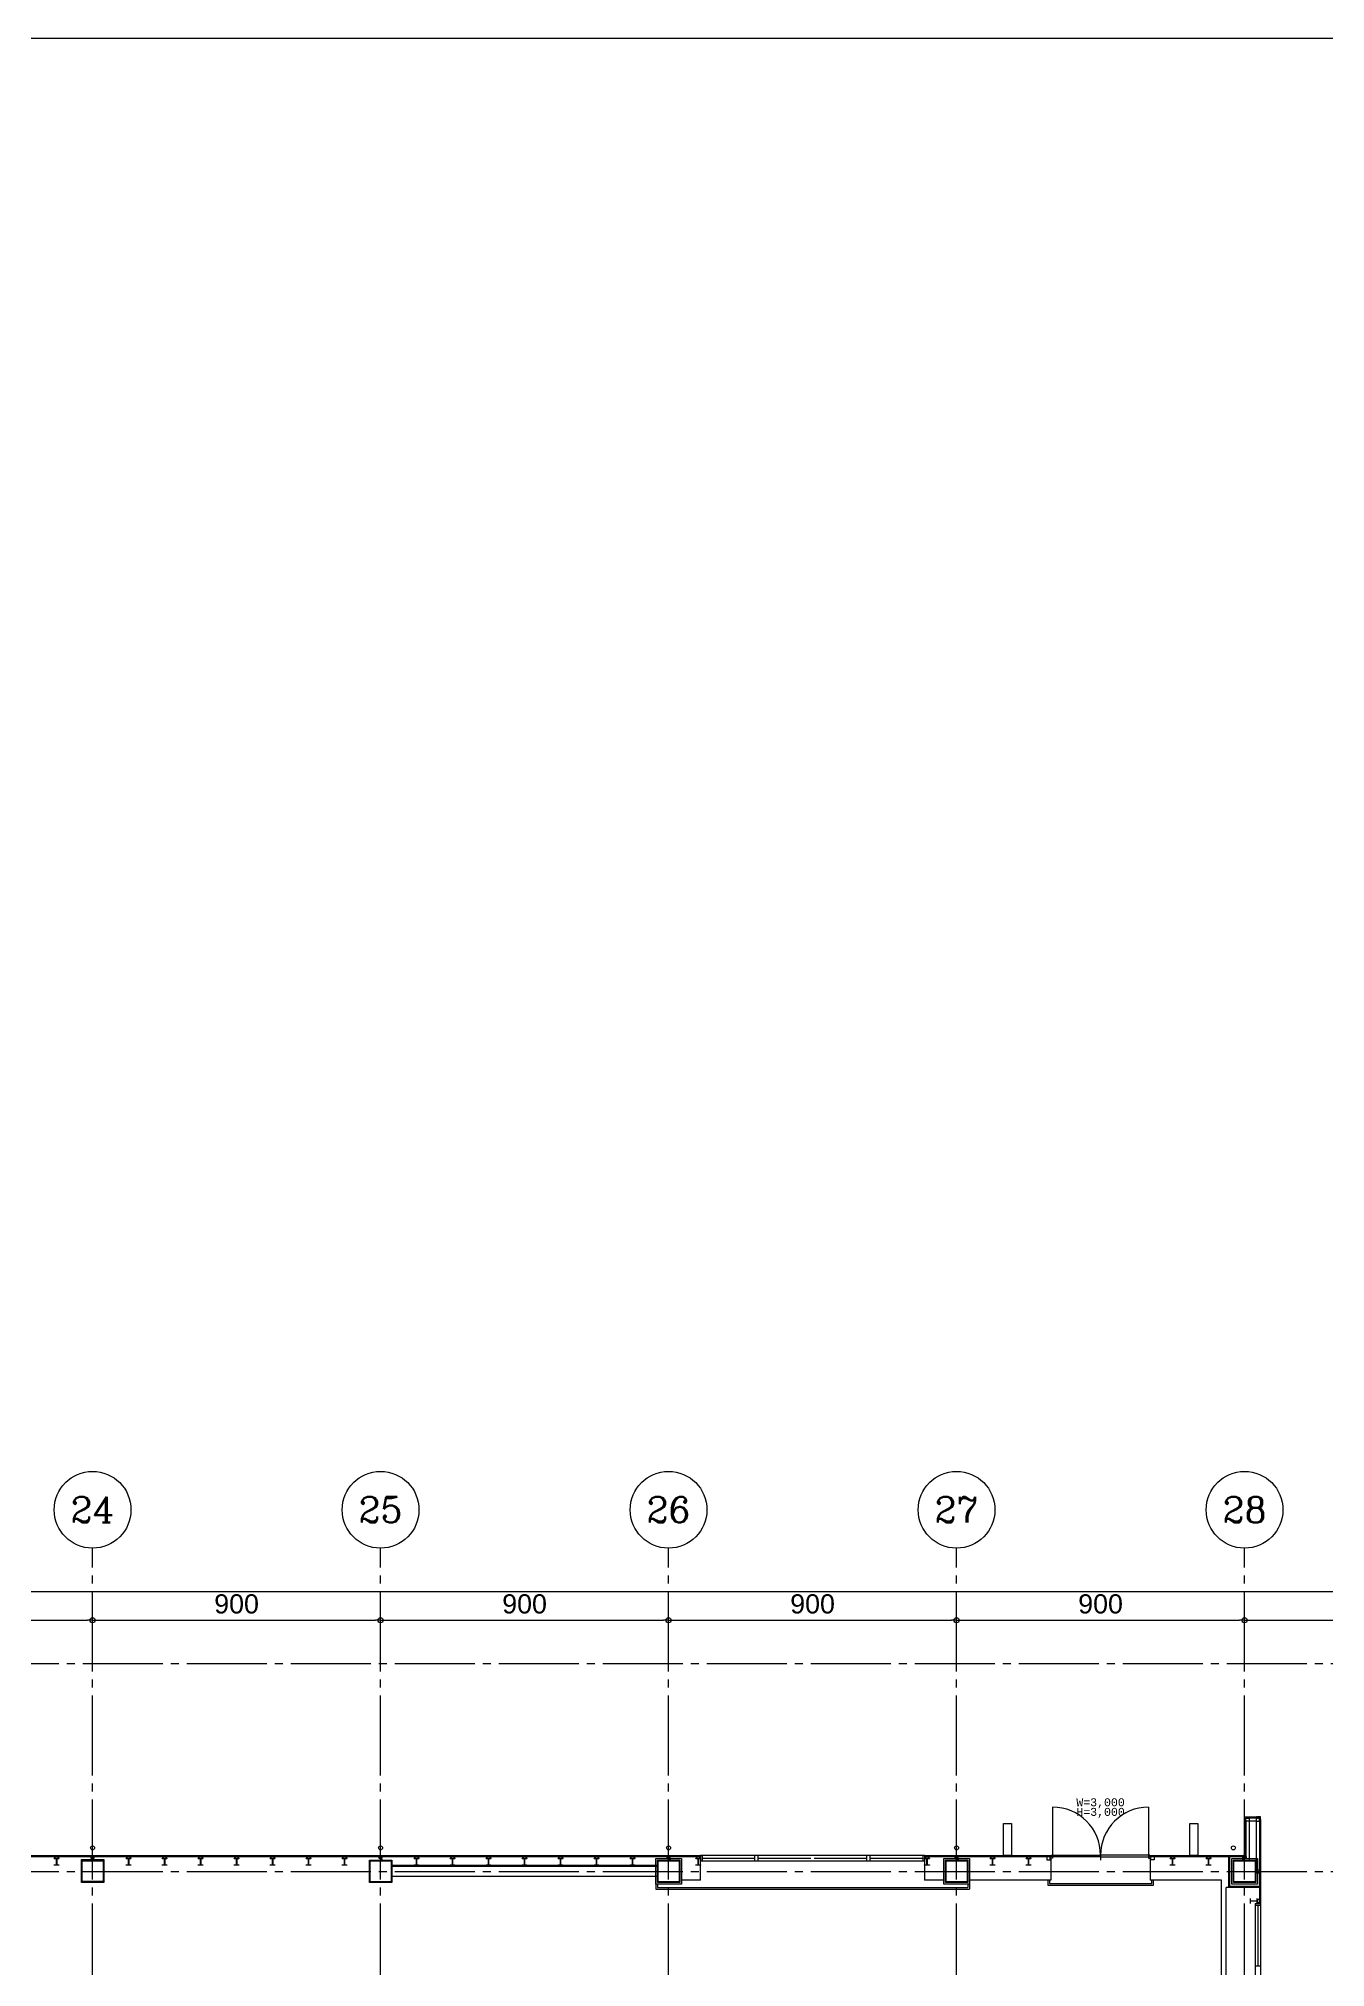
# Model space of a CAD drawing. Header units: millimetres. Extents: x -48783 to 30095, y 6477 to 24477.
# Drawn here: x 20531 to 24553, y 18450 to 24477 of the extents above; entities that cross this region are included whole.
import ezdxf
from ezdxf.enums import TextEntityAlignment as Align

# ---------------------------------------------------------------- set-up
doc = ezdxf.new("R2010")
doc.units = ezdxf.units.MM
doc.header["$LTSCALE"] = 100
doc.linetypes.add('X-N-FAB-L20$0$COL-CEN-LIN', pattern=[3.25, 2.5, -0.25, 0.25, -0.25])
for name, color, linetype in [('0-XREF', 7, 'Continuous'), ('X-N-FAB-L20$0$0-MC', 8, 'Continuous'), ('X-N-FAB-L20$0$0-NC', 8, 'Continuous'), ('X-N-FAB-L20$0$08', 8, 'Continuous'), ('X-N-FAB-L20$0$200K新增範圍', 8, 'Continuous'), ('X-N-FAB-L20$0$BLOCK', 8, 'Continuous'), ('X-N-FAB-L20$0$CCL', 8, 'X-N-FAB-L20$0$COL-CEN-LIN'), ('X-N-FAB-L20$0$COL-S', 8, 'Continuous')]:
    doc.layers.add(name, color=color, linetype=linetype)
doc.layers.add('X-N-FAB-L20$0$A-BLOCK', color=8, linetype='Continuous', plot=False)
doc.layers.add('X-N-FAB-L20$0$DIM', color=8, linetype='Continuous', plot=False)
doc.styles.add('X-N-FAB-L20$0$ATS', font='monotxt', dxfattribs={"bigfont": 'BIGFONT'})
doc.styles.add('X-N-FAB-L20$0$COL-NUM', font='romanc')
doc.styles.add('X-N-FAB-L20$0$DimStyUse', font='romans.shx', dxfattribs={"width": 0.7})
doc.styles.add('X-N-FAB-L20$0$Gen-Text', font='arial.ttf', dxfattribs={"height": 2.5})
doc.dimstyles.new('X-N-FAB-L20$0$CIRL', dxfattribs={"dimtxt": 30, "dimasz": 8, "dimexe": 8, "dimexo": 0, "dimgap": 5, "dimtad": 1, "dimdsep": 46, "dimtxsty": 'X-N-FAB-L20$0$DimStyUse', "dimblk": 'X-N-FAB-L20$0$_Origin', "dimcen": 10, "dimdle": 8, "dimclrt": 2, "dimazin": 0, "dimtfac": 1, "dimtix": 1, "dimtmove": 2, "dimatfit": 3, "dimfxl": 10, "dimtolj": 1, "dimarcsym": 0})

# ---------------------------------------------------------------- blocks, each defined once
blk = doc.blocks.new('X-N-FAB-L20$0$_Origin')
at = {"color": 0, "linetype": 'ByBlock', "lineweight": -2}
blk.add_line((0, 0), (-1, 0), dxfattribs=at)
blk.add_circle((0, 0), 0.5, dxfattribs=at)
blk = doc.blocks.new('*D133')
at = {"layer": 'DefPoints', "color": 0, "transparency": 16777216}
for p in [(27970, 9025), (1020, 8935), (27970, 8935)]:
    blk.add_point(p, dxfattribs=at)
at = {"layer": 'X-N-FAB-L20$0$DIM', "color": 0, "lineweight": -2, "transparency": 16777216}
for p, q in [((1020, 8935), (1020, 9045)), ((27970, 8935), (27970, 9045)), ((1036, 9025), (27954, 9025))]:
    blk.add_line(p, q, dxfattribs=at)
at = {"layer": 'X-N-FAB-L20$0$DIM', "color": 0, "lineweight": -2, "transparency": 16777216, "xscale": 16, "yscale": 16, "zscale": 16, "rotation": 180}
blk.add_blockref('X-N-FAB-L20$0$_Origin', (1020, 9025), dxfattribs=at)
at = {"layer": 'X-N-FAB-L20$0$DIM', "color": 0, "lineweight": -2, "transparency": 16777216, "xscale": 16, "yscale": 16, "zscale": 16}
blk.add_blockref('X-N-FAB-L20$0$_Origin', (27970, 9025), dxfattribs=at)
at = {"layer": 'X-N-FAB-L20$0$DIM', "color": 2, "transparency": 16777216, "insert": (14495, 9075.6), "char_height": 2.5, "attachment_point": 5, "style": 'X-N-FAB-L20$0$Gen-Text'}
blk.add_mtext('\\A1;{\\H24x;26950}', dxfattribs=at)
blk = doc.blocks.new('*D110')
at = {"layer": 'DefPoints', "color": 0, "transparency": 16777216}
for p in [(21720, 8935), (20820, 8845), (21720, 8845)]:
    blk.add_point(p, dxfattribs=at)
at = {"layer": 'X-N-FAB-L20$0$DIM', "color": 0, "lineweight": -2, "transparency": 16777216}
for p, q in [((20820, 8845), (20820, 8955)), ((20836, 8935), (21704, 8935)), ((21720, 8845), (21720, 8955))]:
    blk.add_line(p, q, dxfattribs=at)
at = {"layer": 'X-N-FAB-L20$0$DIM', "color": 0, "lineweight": -2, "transparency": 16777216, "xscale": 16, "yscale": 16, "zscale": 16, "rotation": 180}
blk.add_blockref('X-N-FAB-L20$0$_Origin', (20820, 8935), dxfattribs=at)
at = {"layer": 'X-N-FAB-L20$0$DIM', "color": 0, "lineweight": -2, "transparency": 16777216, "xscale": 16, "yscale": 16, "zscale": 16}
blk.add_blockref('X-N-FAB-L20$0$_Origin', (21720, 8935), dxfattribs=at)
at = {"layer": 'X-N-FAB-L20$0$DIM', "color": 2, "transparency": 16777216, "insert": (21270, 8985.6), "char_height": 2.5, "attachment_point": 5, "style": 'X-N-FAB-L20$0$Gen-Text'}
blk.add_mtext('\\A1;{\\H24x;900}', dxfattribs=at)
blk = doc.blocks.new('X-N-FAB-L20$0$cn-y')
at = {"layer": 'X-N-FAB-L20$0$0-MC'}
blk.add_circle((-50, 0), 50, dxfattribs=at)
at = {"layer": 'X-N-FAB-L20$0$0-NC', "style": 'X-N-FAB-L20$0$COL-NUM'}
blk.add_attdef('GRID-Y', text='', height=50, dxfattribs=at).set_placement((-50, 0), align=Align.MIDDLE_CENTER)
blk = doc.blocks.new('*D111')
at = {"layer": 'DefPoints', "color": 0, "transparency": 16777216}
for p in [(22620, 8935), (21720, 8845), (22620, 8845)]:
    blk.add_point(p, dxfattribs=at)
at = {"layer": 'X-N-FAB-L20$0$DIM', "color": 0, "lineweight": -2, "transparency": 16777216}
for p, q in [((21720, 8845), (21720, 8955)), ((21736, 8935), (22604, 8935)), ((22620, 8845), (22620, 8955))]:
    blk.add_line(p, q, dxfattribs=at)
at = {"layer": 'X-N-FAB-L20$0$DIM', "color": 0, "lineweight": -2, "transparency": 16777216, "xscale": 16, "yscale": 16, "zscale": 16, "rotation": 180}
blk.add_blockref('X-N-FAB-L20$0$_Origin', (21720, 8935), dxfattribs=at)
at = {"layer": 'X-N-FAB-L20$0$DIM', "color": 0, "lineweight": -2, "transparency": 16777216, "xscale": 16, "yscale": 16, "zscale": 16}
blk.add_blockref('X-N-FAB-L20$0$_Origin', (22620, 8935), dxfattribs=at)
at = {"layer": 'X-N-FAB-L20$0$DIM', "color": 2, "transparency": 16777216, "insert": (22170, 8985.6), "char_height": 2.5, "attachment_point": 5, "style": 'X-N-FAB-L20$0$Gen-Text'}
blk.add_mtext('\\A1;{\\H24x;900}', dxfattribs=at)
blk = doc.blocks.new('*D112')
at = {"layer": 'DefPoints', "color": 0, "transparency": 16777216}
for p in [(23520, 8935), (22620, 8845), (23520, 8845)]:
    blk.add_point(p, dxfattribs=at)
at = {"layer": 'X-N-FAB-L20$0$DIM', "color": 0, "lineweight": -2, "transparency": 16777216}
for p, q in [((22620, 8845), (22620, 8955)), ((22636, 8935), (23504, 8935)), ((23520, 8845), (23520, 8955))]:
    blk.add_line(p, q, dxfattribs=at)
at = {"layer": 'X-N-FAB-L20$0$DIM', "color": 0, "lineweight": -2, "transparency": 16777216, "xscale": 16, "yscale": 16, "zscale": 16, "rotation": 180}
blk.add_blockref('X-N-FAB-L20$0$_Origin', (22620, 8935), dxfattribs=at)
at = {"layer": 'X-N-FAB-L20$0$DIM', "color": 0, "lineweight": -2, "transparency": 16777216, "xscale": 16, "yscale": 16, "zscale": 16}
blk.add_blockref('X-N-FAB-L20$0$_Origin', (23520, 8935), dxfattribs=at)
at = {"layer": 'X-N-FAB-L20$0$DIM', "color": 2, "transparency": 16777216, "insert": (23070, 8985.6), "char_height": 2.5, "attachment_point": 5, "style": 'X-N-FAB-L20$0$Gen-Text'}
blk.add_mtext('\\A1;{\\H24x;900}', dxfattribs=at)
blk = doc.blocks.new('*D113')
at = {"layer": 'DefPoints', "color": 0, "transparency": 16777216}
for p in [(24420, 8935), (23520, 8845), (24420, 8845)]:
    blk.add_point(p, dxfattribs=at)
at = {"layer": 'X-N-FAB-L20$0$DIM', "color": 0, "lineweight": -2, "transparency": 16777216}
for p, q in [((23520, 8845), (23520, 8955)), ((23536, 8935), (24404, 8935)), ((24420, 8845), (24420, 8955))]:
    blk.add_line(p, q, dxfattribs=at)
at = {"layer": 'X-N-FAB-L20$0$DIM', "color": 0, "lineweight": -2, "transparency": 16777216, "xscale": 16, "yscale": 16, "zscale": 16, "rotation": 180}
blk.add_blockref('X-N-FAB-L20$0$_Origin', (23520, 8935), dxfattribs=at)
at = {"layer": 'X-N-FAB-L20$0$DIM', "color": 0, "lineweight": -2, "transparency": 16777216, "xscale": 16, "yscale": 16, "zscale": 16}
blk.add_blockref('X-N-FAB-L20$0$_Origin', (24420, 8935), dxfattribs=at)
at = {"layer": 'X-N-FAB-L20$0$DIM', "color": 2, "transparency": 16777216, "insert": (23970, 8985.6), "char_height": 2.5, "attachment_point": 5, "style": 'X-N-FAB-L20$0$Gen-Text'}
blk.add_mtext('\\A1;{\\H24x;900}', dxfattribs=at)
blk = doc.blocks.new('*D114')
at = {"layer": 'DefPoints', "color": 0, "transparency": 16777216}
for p in [(25320, 8935), (24420, 8845), (25320, 8845)]:
    blk.add_point(p, dxfattribs=at)
at = {"layer": 'X-N-FAB-L20$0$DIM', "color": 0, "lineweight": -2, "transparency": 16777216}
for p, q in [((24420, 8845), (24420, 8955)), ((24436, 8935), (25304, 8935)), ((25320, 8845), (25320, 8955))]:
    blk.add_line(p, q, dxfattribs=at)
at = {"layer": 'X-N-FAB-L20$0$DIM', "color": 0, "lineweight": -2, "transparency": 16777216, "xscale": 16, "yscale": 16, "zscale": 16, "rotation": 180}
blk.add_blockref('X-N-FAB-L20$0$_Origin', (24420, 8935), dxfattribs=at)
at = {"layer": 'X-N-FAB-L20$0$DIM', "color": 0, "lineweight": -2, "transparency": 16777216, "xscale": 16, "yscale": 16, "zscale": 16}
blk.add_blockref('X-N-FAB-L20$0$_Origin', (25320, 8935), dxfattribs=at)
at = {"layer": 'X-N-FAB-L20$0$DIM', "color": 2, "transparency": 16777216, "insert": (24870, 8985.6), "char_height": 2.5, "attachment_point": 5, "style": 'X-N-FAB-L20$0$Gen-Text'}
blk.add_mtext('\\A1;{\\H24x;900}', dxfattribs=at)
blk = doc.blocks.new('*D115')
at = {"layer": 'DefPoints', "color": 0, "transparency": 16777216}
for p in [(26220, 8935), (25320, 8845), (26220, 8845)]:
    blk.add_point(p, dxfattribs=at)
at = {"layer": 'X-N-FAB-L20$0$DIM', "color": 0, "lineweight": -2, "transparency": 16777216}
for p, q in [((25320, 8845), (25320, 8955)), ((25336, 8935), (26204, 8935)), ((26220, 8845), (26220, 8955))]:
    blk.add_line(p, q, dxfattribs=at)
at = {"layer": 'X-N-FAB-L20$0$DIM', "color": 0, "lineweight": -2, "transparency": 16777216, "xscale": 16, "yscale": 16, "zscale": 16, "rotation": 180}
blk.add_blockref('X-N-FAB-L20$0$_Origin', (25320, 8935), dxfattribs=at)
at = {"layer": 'X-N-FAB-L20$0$DIM', "color": 0, "lineweight": -2, "transparency": 16777216, "xscale": 16, "yscale": 16, "zscale": 16}
blk.add_blockref('X-N-FAB-L20$0$_Origin', (26220, 8935), dxfattribs=at)
at = {"layer": 'X-N-FAB-L20$0$DIM', "color": 2, "transparency": 16777216, "insert": (25770, 8985.6), "char_height": 2.5, "attachment_point": 5, "style": 'X-N-FAB-L20$0$Gen-Text'}
blk.add_mtext('\\A1;{\\H24x;900}', dxfattribs=at)
blk = doc.blocks.new('X-N-FAB-L20$0$A$Cc7bb84f0')
at = {"layer": 'X-N-FAB-L20$0$COL-S'}
for points in [[(0, 70), (70, 70), (70, 0), (0, 0)], [(2, 68), (68, 68), (68, 2), (2, 2)]]:
    blk.add_lwpolyline(points, close=True, dxfattribs=at)
blk = doc.blocks.new('X-N-FAB-L20$0$A$C1d07c4d4')
for centre in [(21417.4, 8198.6), (22317.4, 8198.6), (23217.4, 8198.6), (24117.4, 8198.6), (24982.4, 8198.6)]:
    blk.add_circle(centre, 6.25)
at = {"layer": 'X-N-FAB-L20$0$08'}
for p, q in [((24417.4, 8326), (24417.4, 8176)), ((24717.4, 8326), (24717.4, 8176)), ((25018.4, 8285.4), (25018.4, 8171.5)), ((25021.9, 8285.4), (25021.9, 8171.5)), ((25058.1, 8295), (25028, 8295)), ((25058.1, 8291.5), (25028, 8291.5)), ((25031.9, 8285.4), (25031.9, 8160)), ((25053.9, 8281.5), (25031.9, 8281.5)), ((25053.9, 8285.4), (25053.9, 8130)), ((25063.9, 8285.4), (25063.9, 8025)), ((25067.4, 8285.4), (25067.4, 8025)), ((20564.4, 8175), (23317.4, 8175)), ((20564.4, 8171.5), (23317.4, 8171.5)), ((22352.4, 8145), (23182.4, 8145)), ((24017.4, 8175), (23317.4, 8175)), ((23317.4, 8097.5), (23317.4, 8175)), ((23317.4, 8175), (23317.4, 8158)), ((23317.4, 8158), (24017.4, 8158)), ((23322.4, 8175), (23322.4, 8158)), ((23322.4, 8166.5), (23487.4, 8166.5)), ((23487.4, 8158), (23487.4, 8175)), ((23497.4, 8158), (23497.4, 8175)), ((23497.4, 8166.5), (23662.4, 8166.5)), ((23672.4, 8166.5), (23837.4, 8166.5)), ((23837.4, 8158), (23837.4, 8175)), ((23847.4, 8158), (23847.4, 8175)), ((23847.4, 8166.5), (24012.4, 8166.5)), ((24012.4, 8175), (24012.4, 8158)), ((24017.4, 8175), (24017.4, 8097.5)), ((24017.4, 8175), (24017.4, 8158)), ((24017.4, 8175), (24413.4, 8175)), ((24017.4, 8171.5), (24413.4, 8171.5)), ((24412.4, 8164), (24412.4, 8097.5)), ((24567.4, 8190), (24567.4, 8160)), ((24721.4, 8175), (25016.4, 8175)), ((24721.4, 8171.5), (25016.4, 8171.5)), ((24722.4, 8164), (24722.4, 8097.5)), ((24967.4, 8171.5), (24967.4, 8075)), ((24969.9, 8171.5), (24969.9, 8077.5)), ((23177.4, 8085), (23177.4, 8070)), ((23182.4, 8085), (23182.4, 8075)), ((23317.4, 8097.5), (23257.4, 8097.5)), ((24077.4, 8097.5), (24017.4, 8097.5)), ((24152.4, 8085), (24152.4, 8075)), ((24412.4, 8097.5), (24157.4, 8097.5)), ((24157.4, 8085), (24157.4, 8070)), ((24944.9, 8097.5), (24722.4, 8097.5)), ((24944.9, 7565), (24944.9, 8097.5)), ((25063.9, 8077.5), (24969.9, 8077.5)), ((23177.4, 8070), (24157.4, 8070)), ((23182.4, 8075), (24152.4, 8075)), ((24959.9, 7565), (24959.9, 8075)), ((25056.4, 8075), (24959.9, 8075)), ((25063.9, 8075), (24967.4, 8075)), ((25036.4, 8025), (25036.4, 8040)), ((25056.4, 8032.5), (25036.4, 8032.5)), ((25050.4, 8025), (25050.4, 7625)), ((25050.4, 8025), (25067.4, 8025)), ((25050.4, 8025), (25067.4, 8025)), ((25050.4, 8020), (25067.4, 8020)), ((25056.4, 8025), (25056.4, 8040)), ((25058.9, 8020), (25058.9, 7830)), ((25067.4, 8025), (25067.4, 7625)), ((25050.4, 7830), (25067.4, 7830))]:
    blk.add_line(p, q, dxfattribs=at)
for points in [[(24263.7, 8175), (24263.7, 8275), (24288.7, 8275), (24288.7, 8175)], [(24846.2, 8175), (24846.2, 8275), (24871.2, 8275), (24871.2, 8175)], [(25018.4, 8287.4), (25018.4, 8285.4), (25021.9, 8285.4), (25021.9, 8287.4)], [(25021.9, 8291.5), (25031.9, 8291.5), (25031.9, 8281.5), (25021.9, 8281.5)], [(25026, 8295), (25028, 8295), (25028, 8291.5), (25026, 8291.5)], [(25063.9, 8291.5), (25053.9, 8291.5), (25053.9, 8281.5), (25063.9, 8281.5)], [(25059.9, 8295), (25057.9, 8295), (25057.9, 8291.5), (25059.9, 8291.5)], [(25067.4, 8287.4), (25067.4, 8285.4), (25063.9, 8285.4), (25063.9, 8287.4)], [(21297.4, 8165), (21312.4, 8165), (21312.4, 8164.1), (21305.2, 8164.1), (21305.2, 8145.9), (21312.4, 8145.9), (21312.4, 8145), (21297.4, 8145), (21297.4, 8145.9), (21304.6, 8145.9), (21304.6, 8164.1), (21297.4, 8164.1)], [(21299.3, 8170), (21299.3, 8165), (21304.3, 8165), (21304.3, 8165.6), (21299.9, 8165.6), (21299.9, 8170)], [(21299.9, 8166.5), (21309.9, 8166.5), (21309.9, 8171.5), (21299.9, 8171.5)], [(21310.5, 8170), (21310.5, 8165), (21305.5, 8165), (21305.5, 8165.6), (21309.9, 8165.6), (21309.9, 8170)], [(21382.4, 8090), (21382.4, 8160), (21452.4, 8160), (21452.4, 8090)], [(21384.4, 8092), (21384.4, 8158), (21450.4, 8158), (21450.4, 8092)], [(21412.4, 8166.5), (21422.4, 8166.5), (21422.4, 8171.5), (21412.4, 8171.5)], [(21414.9, 8166.5), (21419.9, 8166.5), (21419.9, 8161.5), (21419.3, 8161.5), (21419.3, 8165.9), (21414.9, 8165.9)], [(21416.4, 8175), (21418.4, 8175), (21418.4, 8171.5), (21416.4, 8171.5)], [(21419.9, 8165), (21419.9, 8160), (21424.9, 8160), (21424.9, 8160.6), (21420.5, 8160.6), (21420.5, 8165)], [(21522.4, 8165), (21537.4, 8165), (21537.4, 8164.1), (21530.2, 8164.1), (21530.2, 8145.9), (21537.4, 8145.9), (21537.4, 8145), (21522.4, 8145), (21522.4, 8145.9), (21529.6, 8145.9), (21529.6, 8164.1), (21522.4, 8164.1)], [(21524.3, 8170), (21524.3, 8165), (21529.3, 8165), (21529.3, 8165.6), (21524.9, 8165.6), (21524.9, 8170)], [(21524.9, 8166.5), (21534.9, 8166.5), (21534.9, 8171.5), (21524.9, 8171.5)], [(21535.5, 8170), (21535.5, 8165), (21530.5, 8165), (21530.5, 8165.6), (21534.9, 8165.6), (21534.9, 8170)], [(21634.9, 8165), (21649.9, 8165), (21649.9, 8164.1), (21642.7, 8164.1), (21642.7, 8145.9), (21649.9, 8145.9), (21649.9, 8145), (21634.9, 8145), (21634.9, 8145.9), (21642.1, 8145.9), (21642.1, 8164.1), (21634.9, 8164.1)], [(21636.8, 8170), (21636.8, 8165), (21641.8, 8165), (21641.8, 8165.6), (21637.4, 8165.6), (21637.4, 8170)], [(21637.4, 8166.5), (21647.4, 8166.5), (21647.4, 8171.5), (21637.4, 8171.5)], [(21648, 8170), (21648, 8165), (21643, 8165), (21643, 8165.6), (21647.4, 8165.6), (21647.4, 8170)], [(21747.4, 8165), (21762.4, 8165), (21762.4, 8164.1), (21755.2, 8164.1), (21755.2, 8145.9), (21762.4, 8145.9), (21762.4, 8145), (21747.4, 8145), (21747.4, 8145.9), (21754.6, 8145.9), (21754.6, 8164.1), (21747.4, 8164.1)], [(21749.3, 8170), (21749.3, 8165), (21754.3, 8165), (21754.3, 8165.6), (21749.9, 8165.6), (21749.9, 8170)], [(21749.9, 8166.5), (21759.9, 8166.5), (21759.9, 8171.5), (21749.9, 8171.5)], [(21760.5, 8170), (21760.5, 8165), (21755.5, 8165), (21755.5, 8165.6), (21759.9, 8165.6), (21759.9, 8170)], [(21859.9, 8165), (21874.9, 8165), (21874.9, 8164.1), (21867.7, 8164.1), (21867.7, 8145.9), (21874.9, 8145.9), (21874.9, 8145), (21859.9, 8145), (21859.9, 8145.9), (21867.1, 8145.9), (21867.1, 8164.1), (21859.9, 8164.1)], [(21861.8, 8170), (21861.8, 8165), (21866.8, 8165), (21866.8, 8165.6), (21862.4, 8165.6), (21862.4, 8170)], [(21862.4, 8166.5), (21872.4, 8166.5), (21872.4, 8171.5), (21862.4, 8171.5)], [(21873, 8170), (21873, 8165), (21868, 8165), (21868, 8165.6), (21872.4, 8165.6), (21872.4, 8170)], [(21972.4, 8165), (21987.4, 8165), (21987.4, 8164.1), (21980.2, 8164.1), (21980.2, 8145.9), (21987.4, 8145.9), (21987.4, 8145), (21972.4, 8145), (21972.4, 8145.9), (21979.6, 8145.9), (21979.6, 8164.1), (21972.4, 8164.1)], [(21974.3, 8170), (21974.3, 8165), (21979.3, 8165), (21979.3, 8165.6), (21974.9, 8165.6), (21974.9, 8170)], [(21974.9, 8166.5), (21984.9, 8166.5), (21984.9, 8171.5), (21974.9, 8171.5)], [(21985.5, 8170), (21985.5, 8165), (21980.5, 8165), (21980.5, 8165.6), (21984.9, 8165.6), (21984.9, 8170)], [(22084.9, 8165), (22099.9, 8165), (22099.9, 8164.1), (22092.7, 8164.1), (22092.7, 8145.9), (22099.9, 8145.9), (22099.9, 8145), (22084.9, 8145), (22084.9, 8145.9), (22092.1, 8145.9), (22092.1, 8164.1), (22084.9, 8164.1)], [(22086.8, 8170), (22086.8, 8165), (22091.8, 8165), (22091.8, 8165.6), (22087.4, 8165.6), (22087.4, 8170)], [(22087.4, 8166.5), (22097.4, 8166.5), (22097.4, 8171.5), (22087.4, 8171.5)], [(22098, 8170), (22098, 8165), (22093, 8165), (22093, 8165.6), (22097.4, 8165.6), (22097.4, 8170)], [(22197.4, 8165), (22212.4, 8165), (22212.4, 8164.1), (22205.2, 8164.1), (22205.2, 8145.9), (22212.4, 8145.9), (22212.4, 8145), (22197.4, 8145), (22197.4, 8145.9), (22204.6, 8145.9), (22204.6, 8164.1), (22197.4, 8164.1)], [(22199.3, 8170), (22199.3, 8165), (22204.3, 8165), (22204.3, 8165.6), (22199.9, 8165.6), (22199.9, 8170)], [(22199.9, 8166.5), (22209.9, 8166.5), (22209.9, 8171.5), (22199.9, 8171.5)], [(22210.5, 8170), (22210.5, 8165), (22205.5, 8165), (22205.5, 8165.6), (22209.9, 8165.6), (22209.9, 8170)], [(22282.4, 8090), (22282.4, 8160), (22352.4, 8160), (22352.4, 8090)], [(22284.4, 8092), (22284.4, 8158), (22350.4, 8158), (22350.4, 8092)], [(22312.4, 8166.5), (22322.4, 8166.5), (22322.4, 8171.5), (22312.4, 8171.5)], [(22314.9, 8166.5), (22319.9, 8166.5), (22319.9, 8161.5), (22319.3, 8161.5), (22319.3, 8165.9), (22314.9, 8165.9)], [(22316.4, 8175), (22318.4, 8175), (22318.4, 8171.5), (22316.4, 8171.5)], [(22319.9, 8165), (22319.9, 8160), (22324.9, 8160), (22324.9, 8160.6), (22320.5, 8160.6), (22320.5, 8165)], [(22352.4, 8110), (23182.4, 8110), (23182.4, 8140), (22352.4, 8140)], [(22422.4, 8165), (22437.4, 8165), (22437.4, 8164.1), (22430.2, 8164.1), (22430.2, 8145.9), (22437.4, 8145.9), (22437.4, 8145), (22422.4, 8145), (22422.4, 8145.9), (22429.6, 8145.9), (22429.6, 8164.1), (22422.4, 8164.1)], [(22424.3, 8170), (22424.3, 8165), (22429.3, 8165), (22429.3, 8165.6), (22424.9, 8165.6), (22424.9, 8170)], [(22424.9, 8166.5), (22434.9, 8166.5), (22434.9, 8171.5), (22424.9, 8171.5)], [(22435.5, 8170), (22435.5, 8165), (22430.5, 8165), (22430.5, 8165.6), (22434.9, 8165.6), (22434.9, 8170)], [(22534.9, 8165), (22549.9, 8165), (22549.9, 8164.1), (22542.7, 8164.1), (22542.7, 8145.9), (22549.9, 8145.9), (22549.9, 8145), (22534.9, 8145), (22534.9, 8145.9), (22542.1, 8145.9), (22542.1, 8164.1), (22534.9, 8164.1)], [(22536.8, 8170), (22536.8, 8165), (22541.8, 8165), (22541.8, 8165.6), (22537.4, 8165.6), (22537.4, 8170)], [(22537.4, 8166.5), (22547.4, 8166.5), (22547.4, 8171.5), (22537.4, 8171.5)], [(22548, 8170), (22548, 8165), (22543, 8165), (22543, 8165.6), (22547.4, 8165.6), (22547.4, 8170)], [(22647.4, 8165), (22662.4, 8165), (22662.4, 8164.1), (22655.2, 8164.1), (22655.2, 8145.9), (22662.4, 8145.9), (22662.4, 8145), (22647.4, 8145), (22647.4, 8145.9), (22654.6, 8145.9), (22654.6, 8164.1), (22647.4, 8164.1)], [(22649.3, 8170), (22649.3, 8165), (22654.3, 8165), (22654.3, 8165.6), (22649.9, 8165.6), (22649.9, 8170)], [(22649.9, 8166.5), (22659.9, 8166.5), (22659.9, 8171.5), (22649.9, 8171.5)], [(22660.5, 8170), (22660.5, 8165), (22655.5, 8165), (22655.5, 8165.6), (22659.9, 8165.6), (22659.9, 8170)], [(22759.9, 8165), (22774.9, 8165), (22774.9, 8164.1), (22767.7, 8164.1), (22767.7, 8145.9), (22774.9, 8145.9), (22774.9, 8145), (22759.9, 8145), (22759.9, 8145.9), (22767.1, 8145.9), (22767.1, 8164.1), (22759.9, 8164.1)], [(22761.8, 8170), (22761.8, 8165), (22766.8, 8165), (22766.8, 8165.6), (22762.4, 8165.6), (22762.4, 8170)], [(22762.4, 8166.5), (22772.4, 8166.5), (22772.4, 8171.5), (22762.4, 8171.5)], [(22773, 8170), (22773, 8165), (22768, 8165), (22768, 8165.6), (22772.4, 8165.6), (22772.4, 8170)], [(22872.4, 8165), (22887.4, 8165), (22887.4, 8164.1), (22880.2, 8164.1), (22880.2, 8145.9), (22887.4, 8145.9), (22887.4, 8145), (22872.4, 8145), (22872.4, 8145.9), (22879.6, 8145.9), (22879.6, 8164.1), (22872.4, 8164.1)], [(22874.3, 8170), (22874.3, 8165), (22879.3, 8165), (22879.3, 8165.6), (22874.9, 8165.6), (22874.9, 8170)], [(22874.9, 8166.5), (22884.9, 8166.5), (22884.9, 8171.5), (22874.9, 8171.5)], [(22885.5, 8170), (22885.5, 8165), (22880.5, 8165), (22880.5, 8165.6), (22884.9, 8165.6), (22884.9, 8170)], [(22984.9, 8165), (22999.9, 8165), (22999.9, 8164.1), (22992.7, 8164.1), (22992.7, 8145.9), (22999.9, 8145.9), (22999.9, 8145), (22984.9, 8145), (22984.9, 8145.9), (22992.1, 8145.9), (22992.1, 8164.1), (22984.9, 8164.1)], [(22986.8, 8170), (22986.8, 8165), (22991.8, 8165), (22991.8, 8165.6), (22987.4, 8165.6), (22987.4, 8170)], [(22987.4, 8166.5), (22997.4, 8166.5), (22997.4, 8171.5), (22987.4, 8171.5)], [(22998, 8170), (22998, 8165), (22993, 8165), (22993, 8165.6), (22997.4, 8165.6), (22997.4, 8170)], [(23097.4, 8165), (23112.4, 8165), (23112.4, 8164.1), (23105.2, 8164.1), (23105.2, 8145.9), (23112.4, 8145.9), (23112.4, 8145), (23097.4, 8145), (23097.4, 8145.9), (23104.6, 8145.9), (23104.6, 8164.1), (23097.4, 8164.1)], [(23099.3, 8170), (23099.3, 8165), (23104.3, 8165), (23104.3, 8165.6), (23099.9, 8165.6), (23099.9, 8170)], [(23099.9, 8166.5), (23109.9, 8166.5), (23109.9, 8171.5), (23099.9, 8171.5)], [(23110.5, 8170), (23110.5, 8165), (23105.5, 8165), (23105.5, 8165.6), (23109.9, 8165.6), (23109.9, 8170)], [(23177.4, 8165), (23257.4, 8165), (23257.4, 8085), (23177.4, 8085)], [(23182.4, 8160), (23252.4, 8160), (23252.4, 8090), (23182.4, 8090)], [(23182.4, 8090), (23182.4, 8160), (23252.4, 8160), (23252.4, 8090)], [(23184.4, 8092), (23184.4, 8158), (23250.4, 8158), (23250.4, 8092)], [(23212.4, 8166.5), (23222.4, 8166.5), (23222.4, 8171.5), (23212.4, 8171.5)], [(23214.9, 8166.5), (23219.9, 8166.5), (23219.9, 8161.5), (23219.3, 8161.5), (23219.3, 8165.9), (23214.9, 8165.9)], [(23216.4, 8175), (23218.4, 8175), (23218.4, 8171.5), (23216.4, 8171.5)], [(23219.9, 8165), (23219.9, 8160), (23224.9, 8160), (23224.9, 8160.6), (23220.5, 8160.6), (23220.5, 8165)], [(23302.4, 8165), (23317.4, 8165), (23317.4, 8164.1), (23310.2, 8164.1), (23310.2, 8145.9), (23317.4, 8145.9), (23317.4, 8145), (23302.4, 8145), (23302.4, 8145.9), (23309.6, 8145.9), (23309.6, 8164.1), (23302.4, 8164.1)], [(23304.3, 8170), (23304.3, 8165), (23309.3, 8165), (23309.3, 8165.6), (23304.9, 8165.6), (23304.9, 8170)], [(23304.9, 8166.5), (23314.9, 8166.5), (23314.9, 8171.5), (23304.9, 8171.5)], [(23315.5, 8170), (23315.5, 8165), (23310.5, 8165), (23310.5, 8165.6), (23314.9, 8165.6), (23314.9, 8170)], [(24017.4, 8165), (24032.4, 8165), (24032.4, 8164.1), (24025.2, 8164.1), (24025.2, 8145.9), (24032.4, 8145.9), (24032.4, 8145), (24017.4, 8145), (24017.4, 8145.9), (24024.6, 8145.9), (24024.6, 8164.1), (24017.4, 8164.1)], [(24019.3, 8170), (24019.3, 8165), (24024.3, 8165), (24024.3, 8165.6), (24019.9, 8165.6), (24019.9, 8170)], [(24019.9, 8166.5), (24029.9, 8166.5), (24029.9, 8171.5), (24019.9, 8171.5)], [(24030.5, 8170), (24030.5, 8165), (24025.5, 8165), (24025.5, 8165.6), (24029.9, 8165.6), (24029.9, 8170)], [(24077.4, 8165), (24157.4, 8165), (24157.4, 8085), (24077.4, 8085)], [(24082.4, 8090), (24082.4, 8160), (24152.4, 8160), (24152.4, 8090)], [(24084.4, 8092), (24084.4, 8158), (24150.4, 8158), (24150.4, 8092)], [(24112.4, 8166.5), (24122.4, 8166.5), (24122.4, 8171.5), (24112.4, 8171.5)], [(24114.9, 8166.5), (24119.9, 8166.5), (24119.9, 8161.5), (24119.3, 8161.5), (24119.3, 8165.9), (24114.9, 8165.9)], [(24116.4, 8175), (24118.4, 8175), (24118.4, 8171.5), (24116.4, 8171.5)], [(24119.9, 8165), (24119.9, 8160), (24124.9, 8160), (24124.9, 8160.6), (24120.5, 8160.6), (24120.5, 8165)], [(24222.4, 8165), (24237.4, 8165), (24237.4, 8164.1), (24230.2, 8164.1), (24230.2, 8145.9), (24237.4, 8145.9), (24237.4, 8145), (24222.4, 8145), (24222.4, 8145.9), (24229.6, 8145.9), (24229.6, 8164.1), (24222.4, 8164.1)], [(24224.3, 8170), (24224.3, 8165), (24229.3, 8165), (24229.3, 8165.6), (24224.9, 8165.6), (24224.9, 8170)], [(24224.9, 8166.5), (24234.9, 8166.5), (24234.9, 8171.5), (24224.9, 8171.5)], [(24235.5, 8170), (24235.5, 8165), (24230.5, 8165), (24230.5, 8165.6), (24234.9, 8165.6), (24234.9, 8170)], [(24334.9, 8165), (24349.9, 8165), (24349.9, 8164.1), (24342.7, 8164.1), (24342.7, 8145.9), (24349.9, 8145.9), (24349.9, 8145), (24334.9, 8145), (24334.9, 8145.9), (24342.1, 8145.9), (24342.1, 8164.1), (24334.9, 8164.1)], [(24336.8, 8170), (24336.8, 8165), (24341.8, 8165), (24341.8, 8165.6), (24337.4, 8165.6), (24337.4, 8170)], [(24337.4, 8166.5), (24347.4, 8166.5), (24347.4, 8171.5), (24337.4, 8171.5)], [(24348, 8170), (24348, 8165), (24343, 8165), (24343, 8165.6), (24347.4, 8165.6), (24347.4, 8170)], [(24399.9, 8161.5), (24409.9, 8161.5), (24409.9, 8171.5), (24399.9, 8171.5)], [(24416.4, 8176), (24567.4, 8176), (24567.4, 8171), (24416.4, 8171)], [(24718.4, 8176), (24567.4, 8176), (24567.4, 8171), (24718.4, 8171)], [(24734.9, 8161.5), (24724.9, 8161.5), (24724.9, 8171.5), (24734.9, 8171.5)], [(24784.9, 8165), (24799.9, 8165), (24799.9, 8164.1), (24792.7, 8164.1), (24792.7, 8145.9), (24799.9, 8145.9), (24799.9, 8145), (24784.9, 8145), (24784.9, 8145.9), (24792.1, 8145.9), (24792.1, 8164.1), (24784.9, 8164.1)], [(24786.8, 8170), (24786.8, 8165), (24791.8, 8165), (24791.8, 8165.6), (24787.4, 8165.6), (24787.4, 8170)], [(24787.4, 8166.5), (24797.4, 8166.5), (24797.4, 8171.5), (24787.4, 8171.5)], [(24798, 8170), (24798, 8165), (24793, 8165), (24793, 8165.6), (24797.4, 8165.6), (24797.4, 8170)], [(24897.4, 8165), (24912.4, 8165), (24912.4, 8164.1), (24905.2, 8164.1), (24905.2, 8145.9), (24912.4, 8145.9), (24912.4, 8145), (24897.4, 8145), (24897.4, 8145.9), (24904.6, 8145.9), (24904.6, 8164.1), (24897.4, 8164.1)], [(24899.3, 8170), (24899.3, 8165), (24904.3, 8165), (24904.3, 8165.6), (24899.9, 8165.6), (24899.9, 8170)], [(24899.9, 8166.5), (24909.9, 8166.5), (24909.9, 8171.5), (24899.9, 8171.5)], [(24910.5, 8170), (24910.5, 8165), (24905.5, 8165), (24905.5, 8165.6), (24909.9, 8165.6), (24909.9, 8170)], [(24977.4, 8165), (25057.4, 8165), (25057.4, 8085), (24977.4, 8085)], [(24982.4, 8090), (24982.4, 8160), (25052.4, 8160), (25052.4, 8090)], [(24984.4, 8092), (24984.4, 8158), (25050.4, 8158), (25050.4, 8092)], [(25014.9, 8165), (25014.9, 8160), (25009.9, 8160), (25009.9, 8160.6), (25014.3, 8160.6), (25014.3, 8165)], [(25022.4, 8166.5), (25012.4, 8166.5), (25012.4, 8171.5), (25022.4, 8171.5)], [(25019.9, 8166.5), (25014.9, 8166.5), (25014.9, 8161.5), (25015.5, 8161.5), (25015.5, 8165.9), (25019.9, 8165.9)], [(25018.4, 8175), (25016.4, 8175), (25016.4, 8171.5), (25018.4, 8171.5)], [(25057.4, 8127.5), (25052.4, 8127.5), (25052.4, 8132.5), (25053, 8132.5), (25053, 8128.1), (25057.4, 8128.1)], [(25052.4, 8130), (25063.9, 8130), (25063.9, 8120), (25052.4, 8120)], [(25058.9, 8122.5), (25058.9, 8127.5), (25053.9, 8127.5), (25053.9, 8126.9), (25058.3, 8126.9), (25058.3, 8122.5)], [(25058.9, 8120), (25058.9, 8130), (25063.9, 8130), (25063.9, 8120)], [(25067.4, 8124), (25067.4, 8126), (25063.9, 8126), (25063.9, 8124)], [(25056.4, 8027.5), (25063.9, 8027.5), (25063.9, 8037.5), (25056.4, 8037.5)]]:
    blk.add_lwpolyline(points, close=True, dxfattribs=at)
for points in [[(25018.2, 8282.7), (25018.2, 8285.7), (25021.9, 8285.7), (25021.9, 8287.2), (25018.2, 8287.2), (25018.2, 8295.2), (25026.2, 8295.2), (25026.2, 8291.5), (25027.7, 8291.5), (25027.7, 8295.2), (25030.7, 8295.2)], [(25067.6, 8282.7), (25067.6, 8285.7), (25063.9, 8285.7), (25063.9, 8287.2), (25067.6, 8287.2), (25067.6, 8295.2), (25059.6, 8295.2), (25059.6, 8291.5), (25058.1, 8291.5), (25058.1, 8295.2), (25055.1, 8295.2)], [(21413.7, 8175.2), (21416.7, 8175.2), (21416.7, 8173.6), (21418.2, 8173.6), (21418.2, 8175.2), (21421.2, 8175.2)], [(22313.7, 8175.2), (22316.7, 8175.2), (22316.7, 8173.6), (22318.2, 8173.6), (22318.2, 8175.2), (22321.2, 8175.2)], [(23213.7, 8175.2), (23216.7, 8175.2), (23216.7, 8173.6), (23218.2, 8173.6), (23218.2, 8175.2), (23221.2, 8175.2)], [(24113.7, 8175.2), (24116.7, 8175.2), (24116.7, 8173.6), (24118.2, 8173.6), (24118.2, 8175.2), (24121.2, 8175.2)], [(24413.4, 8173.5), (24413.4, 8176), (24415.9, 8176), (24415.9, 8170.5), (24417.4, 8170.5), (24417.4, 8166), (24413.4, 8166), (24413.4, 8168.5)], [(24721.4, 8173.5), (24721.4, 8176), (24718.9, 8176), (24718.9, 8170.5), (24717.4, 8170.5), (24717.4, 8166), (24721.4, 8166), (24721.4, 8168.5)], [(25018.2, 8171.5), (25016.7, 8171.5), (25016.7, 8175.2), (25013.7, 8175.2)], [(24402.4, 8097.5), (24402.4, 8082.5), (24732.4, 8082.5), (24732.4, 8082.5), (24732.4, 8097.5)], [(24407.4, 8097.5), (24407.4, 8087.5), (24727.4, 8087.5), (24727.4, 8097.5)], [(25067.6, 8121.2), (25067.6, 8124.2), (25066, 8124.2), (25066, 8125.8), (25067.6, 8125.8), (25067.6, 8128.8)]]:
    blk.add_lwpolyline(points, dxfattribs=at)
for centre, start, end in [((24417.4, 8176), 0, 90), ((24717.4, 8176), 90, 180)]:
    blk.add_arc(centre, 150, start, end, dxfattribs=at)
at = {"layer": 'X-N-FAB-L20$0$08', "style": 'X-N-FAB-L20$0$ATS'}
for s, p in [('W=3,000', (24567.4, 8341)), ('H=3,000', (24567.4, 8311))]:
    blk.add_text(s, height=25, dxfattribs=at).set_placement(p, align=Align.MIDDLE_CENTER)
blk = doc.blocks.new('X-N-FAB-L20$0$A$C20c95bda')
at = {"layer": 'X-N-FAB-L20$0$CCL'}
for p, q in [((21720, 0), (21720, 9160)), ((22620, 0), (22620, 9160)), ((23520, 0), (23520, 9160)), ((24420, 0), (24420, 9160)), ((25320, 0), (25320, 9160)), ((240, 8800), (28330, 8800)), ((240, 8150), (28330, 8150))]:
    blk.add_line(p, q, dxfattribs=at)
at = {"layer": 'X-N-FAB-L20$0$200K新增範圍'}
for p in [(21685, 8117), (22585, 8115), (23485, 8115), (24385, 8115), (25285, 8115)]:
    blk.add_blockref('X-N-FAB-L20$0$A$Cc7bb84f0', p, dxfattribs=at)
at = {"layer": 'X-N-FAB-L20$0$A-BLOCK'}
ref = blk.add_blockref('X-N-FAB-L20$0$cn-y', (21840, 9280), dxfattribs=dict(at, xscale=2.399999999999997, yscale=2.399999999999997, zscale=2.399999999999997))
ref.add_attrib('GRID-Y', '24', dxfattribs={"layer": 'X-N-FAB-L20$0$0-NC', "height": 80, "style": 'X-N-FAB-L20$0$COL-NUM'}).set_placement((21720, 9280), align=Align.MIDDLE_CENTER)
ref = blk.add_blockref('X-N-FAB-L20$0$cn-y', (22740, 9280), dxfattribs=dict(at, xscale=2.399999999999997, yscale=2.399999999999997, zscale=2.399999999999997))
ref.add_attrib('GRID-Y', '25', dxfattribs={"layer": 'X-N-FAB-L20$0$0-NC', "height": 80, "style": 'X-N-FAB-L20$0$COL-NUM'}).set_placement((22620, 9280), align=Align.MIDDLE_CENTER)
ref = blk.add_blockref('X-N-FAB-L20$0$cn-y', (23640, 9280), dxfattribs=dict(at, xscale=2.399999999999997, yscale=2.399999999999997, zscale=2.399999999999997))
ref.add_attrib('GRID-Y', '26', dxfattribs={"layer": 'X-N-FAB-L20$0$0-NC', "height": 80, "style": 'X-N-FAB-L20$0$COL-NUM'}).set_placement((23520, 9280), align=Align.MIDDLE_CENTER)
ref = blk.add_blockref('X-N-FAB-L20$0$cn-y', (24540, 9280), dxfattribs=dict(at, xscale=2.399999999999997, yscale=2.399999999999997, zscale=2.399999999999997))
ref.add_attrib('GRID-Y', '27', dxfattribs={"layer": 'X-N-FAB-L20$0$0-NC', "height": 80, "style": 'X-N-FAB-L20$0$COL-NUM'}).set_placement((24420, 9280), align=Align.MIDDLE_CENTER)
ref = blk.add_blockref('X-N-FAB-L20$0$cn-y', (25440, 9280), dxfattribs=dict(at, xscale=2.399999999999997, yscale=2.399999999999997, zscale=2.399999999999997))
ref.add_attrib('GRID-Y', '28', dxfattribs={"layer": 'X-N-FAB-L20$0$0-NC', "height": 80, "style": 'X-N-FAB-L20$0$COL-NUM'}).set_placement((25320, 9280), align=Align.MIDDLE_CENTER)
at = {"layer": 'X-N-FAB-L20$0$DIM'}
for base, p1, p2, picture, middle in [((27970, 9025), (1020, 8935), (27970, 8935), '*D133', (14495, 9075.634)), ((21720, 8935), (20820, 8845), (21720, 8845), '*D110', (21270, 8985.634)), ((22620, 8935), (21720, 8845), (22620, 8845), '*D111', (22170, 8985.634)), ((23520, 8935), (22620, 8845), (23520, 8845), '*D112', (23070, 8985.634)), ((24420, 8935), (23520, 8845), (24420, 8845), '*D113', (23970, 8985.634)), ((25320, 8935), (24420, 8845), (25320, 8845), '*D114', (24870, 8985.634)), ((26220, 8935), (25320, 8845), (26220, 8845), '*D115', (25770, 8985.634))]:
    dim = blk.add_linear_dim(base=base, p1=p1, p2=p2, text='{\\H24x;<>}', dimstyle='X-N-FAB-L20$0$CIRL', override={"dimtxt": 60, "dimasz": 16, "dimexe": 20, "dimgap": 20, "dimtxsty": 'X-N-FAB-L20$0$Gen-Text'}, dxfattribs=at)
    dim.commit()
    dim.dimension.update_dxf_attribs({"geometry": picture, "text_midpoint": middle})
blk = doc.blocks.new('X-N-FAB-L20')
at = {"layer": 'DefPoints'}
blk.add_lwpolyline([(-5216.5, 24477.2), (-5216.5, 6477.2), (29783.5, 6477.2), (29783.5, 24477.2)], close=True, dxfattribs=at)
blk.add_blockref('X-N-FAB-L20$0$A$C1d07c4d4', (-717.4, 10625))
at = {"layer": 'X-N-FAB-L20$0$BLOCK'}
blk.add_blockref('X-N-FAB-L20$0$A$C20c95bda', (-1020, 10600), dxfattribs=at)

msp = doc.modelspace()

# ---------------------------------------------------------------- block references
at = {"layer": '0-XREF'}
msp.add_blockref('X-N-FAB-L20', (0, 0), dxfattribs=at)

doc.saveas('drawing.dxf')
